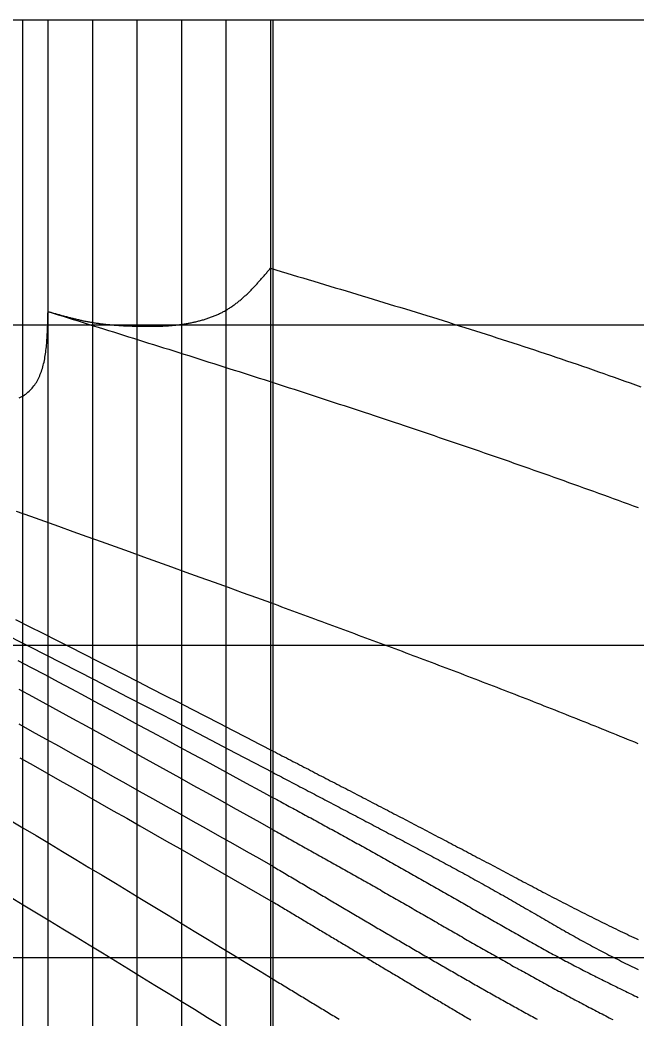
# Model space of a CAD drawing. Extents: x 3 to 181, y 2 to 128.
# Drawn here: x 151.75 to 157.41, y 59.26 to 68.43 of the extents above; entities that cross this region are included whole.
import ezdxf

# ---------------------------------------------------------------- set-up
doc = ezdxf.new("R2010")
doc.units = 0
doc.linetypes.add('ACAD_ISO02W100', pattern=[15, 12, -3])
doc.layers.get('0').update_dxf_attribs({"linetype": 'CONTINUOUS'})

msp = doc.modelspace()

# ---------------------------------------------------------------- linework, layer by layer
for p, q in [((16.439, 68.4266), (160.9547, 68.4266)), ((152.0085, 68.4266), (152.0085, 56.9571)), ((152.4165, 68.4266), (152.4165, 56.9571)), ((152.8245, 68.4266), (152.8245, 56.9571)), ((153.2324, 68.4266), (153.2324, 56.9571)), ((153.6404, 68.4266), (153.6404, 56.9571)), ((154.0483, 68.4266), (154.0483, 56.9571)), ((154.073, 56.9571), (154.073, 68.4266)), ((154.073, 56.9571), (154.073, 68.0986)), ((16.439, 65.6301), (160.9547, 65.6301)), ((16.439, 62.6918), (160.9547, 62.6918)), ((16.439, 59.8244), (160.9547, 59.8244))]:
    msp.add_line(p, q)
at = {"linetype": 'ACAD_ISO02W100'}
for p, q in [((151.7762, 68.4266), (151.7762, 56.9571)), ((152.0085, 68.4266), (152.0085, 56.9571)), ((152.4165, 68.4266), (152.4165, 56.9571)), ((152.8245, 68.4266), (152.8245, 56.9571)), ((153.2324, 68.4266), (153.2324, 56.9571)), ((153.6404, 68.4266), (153.6404, 56.9571)), ((154.0483, 68.4266), (154.0483, 56.9571))]:
    msp.add_line(p, q, dxfattribs=at)
for points in [[(152.009, 65.7515, 0), (152.017, 65.7491, 0), (152.025, 65.7467, 0), (152.034, 65.7443, 0), (152.042, 65.7419, 0), (152.051, 65.7395, 0), (152.059, 65.7371, 0), (152.067, 65.7347, 0), (152.076, 65.7324, 0), (152.084, 65.73, 0), (152.093, 65.7276, 0), (152.101, 65.7252, 0), (152.11, 65.7229, 0), (152.118, 65.7206, 0), (152.126, 65.7182, 0), (152.135, 65.7159, 0), (152.143, 65.7136, 0), (152.152, 65.7113, 0), (152.16, 65.709, 0), (152.169, 65.7068, 0), (152.177, 65.7045, 0), (152.186, 65.7023, 0), (152.194, 65.7001, 0), (152.203, 65.6979, 0), (152.211, 65.6957, 0), (152.219, 65.6935, 0), (152.228, 65.6914, 0), (152.236, 65.6893, 0), (152.245, 65.6872, 0), (152.253, 65.6851, 0), (152.262, 65.6831, 0), (152.27, 65.6811, 0), (152.279, 65.6791, 0), (152.287, 65.6771, 0), (152.296, 65.6752, 0), (152.304, 65.6732, 0), (152.313, 65.6714, 0), (152.321, 65.6695, 0), (152.33, 65.6677, 0), (152.338, 65.6659, 0), (152.347, 65.6641, 0), (152.356, 65.6624, 0), (152.364, 65.6607, 0), (152.373, 65.6591, 0), (152.381, 65.6575, 0), (152.39, 65.6559, 0), (152.398, 65.6543, 0), (152.407, 65.6528, 0), (152.416, 65.6514, 0), (152.424, 65.6499, 0), (152.433, 65.6485, 0), (152.441, 65.6472, 0), (152.45, 65.6459, 0), (152.459, 65.6446, 0), (152.467, 65.6434, 0), (152.476, 65.6422, 0), (152.485, 65.641, 0), (152.493, 65.6399, 0), (152.502, 65.6388, 0), (152.51, 65.6377, 0), (152.519, 65.6367, 0), (152.528, 65.6357, 0), (152.537, 65.6348, 0), (152.545, 65.6338, 0), (152.554, 65.6329, 0), (152.563, 65.6321, 0), (152.571, 65.6312, 0), (152.58, 65.6304, 0), (152.589, 65.6297, 0), (152.597, 65.6289, 0), (152.606, 65.6282, 0), (152.615, 65.6275, 0), (152.624, 65.6268, 0), (152.632, 65.6262, 0), (152.641, 65.6256, 0), (152.65, 65.625, 0), (152.658, 65.6244, 0), (152.667, 65.6239, 0), (152.676, 65.6234, 0), (152.685, 65.6229, 0), (152.693, 65.6224, 0), (152.702, 65.6219, 0), (152.711, 65.6215, 0), (152.72, 65.6211, 0), (152.728, 65.6207, 0), (152.737, 65.6203, 0), (152.746, 65.6199, 0), (152.755, 65.6196, 0), (152.763, 65.6193, 0), (152.772, 65.619, 0), (152.781, 65.6187, 0), (152.79, 65.6184, 0), (152.798, 65.6181, 0), (152.807, 65.6179, 0), (152.816, 65.6177, 0), (152.825, 65.6174, 0), (152.833, 65.6172, 0), (152.842, 65.617, 0), (152.851, 65.6168, 0), (152.859, 65.6167, 0), (152.868, 65.6165, 0), (152.877, 65.6164, 0), (152.886, 65.6163, 0), (152.894, 65.6162, 0), (152.903, 65.6161, 0), (152.912, 65.616, 0), (152.921, 65.616, 0), (152.929, 65.6159, 0), (152.938, 65.6159, 0), (152.947, 65.616, 0), (152.955, 65.616, 0), (152.964, 65.6161, 0), (152.973, 65.6162, 0), (152.982, 65.6163, 0), (152.99, 65.6164, 0), (152.999, 65.6166, 0), (153.008, 65.6168, 0), (153.017, 65.617, 0), (153.025, 65.6173, 0), (153.034, 65.6176, 0), (153.043, 65.6179, 0), (153.051, 65.6182, 0), (153.06, 65.6186, 0), (153.069, 65.619, 0), (153.078, 65.6195, 0), (153.086, 65.62, 0), (153.095, 65.6205, 0), (153.104, 65.6211, 0), (153.112, 65.6216, 0), (153.121, 65.6223, 0), (153.13, 65.6229, 0), (153.139, 65.6237, 0), (153.147, 65.6244, 0), (153.156, 65.6252, 0), (153.165, 65.626, 0), (153.173, 65.6269, 0), (153.182, 65.6278, 0), (153.191, 65.6288, 0), (153.2, 65.6298, 0), (153.208, 65.6309, 0), (153.217, 65.632, 0), (153.226, 65.6331, 0), (153.235, 65.6343, 0), (153.243, 65.6356, 0), (153.252, 65.6369, 0), (153.261, 65.6382, 0), (153.27, 65.6396, 0), (153.278, 65.641, 0), (153.287, 65.6425, 0), (153.296, 65.6441, 0), (153.304, 65.6457, 0), (153.313, 65.6474, 0), (153.322, 65.6491, 0), (153.33, 65.6508, 0), (153.339, 65.6527, 0), (153.348, 65.6545, 0), (153.356, 65.6565, 0), (153.365, 65.6585, 0), (153.374, 65.6605, 0), (153.382, 65.6626, 0), (153.391, 65.6648, 0), (153.399, 65.667, 0), (153.408, 65.6693, 0), (153.416, 65.6717, 0), (153.425, 65.6741, 0), (153.433, 65.6766, 0), (153.442, 65.6791, 0), (153.45, 65.6817, 0), (153.459, 65.6844, 0), (153.467, 65.6871, 0), (153.475, 65.6899, 0), (153.484, 65.6927, 0), (153.492, 65.6957, 0), (153.5, 65.6987, 0), (153.508, 65.7017, 0), (153.517, 65.7048, 0), (153.525, 65.708, 0), (153.533, 65.7113, 0), (153.541, 65.7146, 0), (153.549, 65.718, 0), (153.557, 65.7215, 0), (153.565, 65.7251, 0), (153.573, 65.7287, 0), (153.581, 65.7324, 0), (153.589, 65.7362, 0), (153.596, 65.74, 0), (153.604, 65.7439, 0), (153.612, 65.7479, 0), (153.619, 65.752, 0), (153.627, 65.7561, 0), (153.635, 65.7603, 0), (153.642, 65.7646, 0), (153.65, 65.769, 0), (153.657, 65.7735, 0), (153.664, 65.778, 0), (153.672, 65.7826, 0), (153.679, 65.7873, 0), (153.686, 65.792, 0), (153.693, 65.7968, 0), (153.7, 65.8017, 0), (153.707, 65.8067, 0), (153.714, 65.8117, 0), (153.721, 65.8168, 0), (153.728, 65.8219, 0), (153.735, 65.8271, 0), (153.742, 65.8324, 0), (153.749, 65.8378, 0), (153.755, 65.8432, 0), (153.762, 65.8486, 0), (153.769, 65.8541, 0), (153.775, 65.8597, 0), (153.782, 65.8653, 0), (153.789, 65.871, 0), (153.795, 65.8767, 0), (153.802, 65.8825, 0), (153.808, 65.8883, 0), (153.814, 65.8942, 0), (153.821, 65.9001, 0), (153.827, 65.9061, 0), (153.834, 65.9121, 0), (153.84, 65.9182, 0), (153.846, 65.9243, 0), (153.852, 65.9304, 0), (153.859, 65.9366, 0), (153.865, 65.9428, 0), (153.871, 65.9491, 0), (153.877, 65.9554, 0), (153.883, 65.9617, 0), (153.889, 65.9681, 0), (153.895, 65.9745, 0), (153.901, 65.9809, 0), (153.907, 65.9874, 0), (153.914, 65.9939, 0), (153.92, 66.0004, 0), (153.925, 66.007, 0), (153.931, 66.0135, 0), (153.937, 66.0201, 0), (153.943, 66.0267, 0), (153.949, 66.0334, 0), (153.955, 66.04, 0), (153.961, 66.0467, 0), (153.967, 66.0534, 0), (153.973, 66.0601, 0), (153.979, 66.0669, 0), (153.984, 66.0736, 0), (153.99, 66.0804, 0), (153.996, 66.0872, 0), (154.002, 66.0939, 0), (154.008, 66.1007, 0), (154.014, 66.1075, 0), (154.019, 66.1143, 0), (154.025, 66.1212, 0), (154.031, 66.128, 0), (154.037, 66.1348, 0), (154.043, 66.1416, 0), (154.048, 66.1485, 0)], [(154.048, 66.1485, 0), (154.098, 66.1336, 0), (154.147, 66.1188, 0), (154.197, 66.104, 0), (154.247, 66.0892, 0), (154.296, 66.0744, 0), (154.346, 66.0595, 0), (154.395, 66.0447, 0), (154.445, 66.0299, 0), (154.494, 66.015, 0), (154.544, 66.0001, 0), (154.593, 65.9853, 0), (154.643, 65.9704, 0), (154.692, 65.9555, 0), (154.742, 65.9405, 0), (154.791, 65.9256, 0), (154.841, 65.9106, 0), (154.89, 65.8957, 0), (154.94, 65.8807, 0), (154.989, 65.8657, 0), (155.039, 65.8506, 0), (155.088, 65.8356, 0), (155.138, 65.8205, 0), (155.187, 65.8054, 0), (155.236, 65.7902, 0), (155.286, 65.775, 0), (155.335, 65.7598, 0), (155.385, 65.7446, 0), (155.434, 65.7293, 0), (155.483, 65.7141, 0), (155.533, 65.6987, 0), (155.582, 65.6834, 0), (155.632, 65.6679, 0), (155.681, 65.6525, 0), (155.73, 65.637, 0), (155.779, 65.6215, 0), (155.829, 65.6059, 0), (155.878, 65.5903, 0), (155.927, 65.5747, 0), (155.976, 65.559, 0), (156.026, 65.5432, 0), (156.075, 65.5274, 0), (156.124, 65.5116, 0), (156.173, 65.4957, 0), (156.222, 65.4798, 0), (156.272, 65.4638, 0), (156.321, 65.4477, 0), (156.37, 65.4316, 0), (156.419, 65.4155, 0), (156.468, 65.3993, 0), (156.517, 65.383, 0), (156.566, 65.3666, 0), (156.615, 65.3503, 0), (156.664, 65.3338, 0), (156.713, 65.3173, 0), (156.762, 65.3007, 0), (156.811, 65.284, 0), (156.86, 65.2673, 0), (156.908, 65.2505, 0), (156.957, 65.2337, 0), (157.006, 65.2168, 0), (157.055, 65.1998, 0), (157.104, 65.1827, 0), (157.152, 65.1656, 0), (157.201, 65.1483, 0), (157.25, 65.1311, 0), (157.298, 65.1137, 0), (157.347, 65.0963, 0), (157.396, 65.0788, 0), (157.444, 65.0613, 0)], [(151.744, 64.9592, 0), (151.757, 64.9655, 0), (151.769, 64.9721, 0), (151.781, 64.9791, 0), (151.793, 64.9865, 0), (151.804, 64.9942, 0), (151.814, 65.0023, 0), (151.825, 65.0108, 0), (151.835, 65.0196, 0), (151.844, 65.0287, 0), (151.854, 65.0382, 0), (151.862, 65.048, 0), (151.871, 65.0581, 0), (151.879, 65.0685, 0), (151.887, 65.0793, 0), (151.894, 65.0903, 0), (151.902, 65.1016, 0), (151.908, 65.1133, 0), (151.915, 65.1252, 0), (151.921, 65.1373, 0), (151.927, 65.1498, 0), (151.933, 65.1625, 0), (151.938, 65.1754, 0), (151.943, 65.1886, 0), (151.948, 65.202, 0), (151.953, 65.2157, 0), (151.957, 65.2295, 0), (151.961, 65.2436, 0), (151.965, 65.258, 0), (151.968, 65.2725, 0), (151.972, 65.2872, 0), (151.975, 65.3021, 0), (151.978, 65.3172, 0), (151.981, 65.3324, 0), (151.983, 65.3479, 0), (151.986, 65.3635, 0), (151.988, 65.3792, 0), (151.99, 65.3951, 0), (151.992, 65.4112, 0), (151.994, 65.4273, 0), (151.995, 65.4436, 0), (151.997, 65.4601, 0), (151.998, 65.4766, 0), (151.999, 65.4933, 0), (152.001, 65.51, 0), (152.002, 65.5269, 0), (152.002, 65.5438, 0), (152.003, 65.5609, 0), (152.004, 65.578, 0), (152.005, 65.5951, 0), (152.005, 65.6123, 0), (152.006, 65.6296, 0), (152.006, 65.647, 0), (152.007, 65.6643, 0), (152.007, 65.6817, 0), (152.008, 65.6992, 0), (152.008, 65.7166, 0), (152.008, 65.7341, 0), (152.009, 65.7515, 0)], [(152.009, 65.7515, 0), (152.055, 65.7371, 0), (152.101, 65.7227, 0), (152.147, 65.7083, 0), (152.193, 65.6939, 0), (152.239, 65.6795, 0), (152.285, 65.6651, 0), (152.331, 65.6507, 0), (152.377, 65.6362, 0), (152.424, 65.6218, 0), (152.47, 65.6074, 0), (152.516, 65.593, 0), (152.562, 65.5785, 0), (152.608, 65.5641, 0), (152.654, 65.5496, 0), (152.7, 65.5352, 0), (152.746, 65.5207, 0), (152.792, 65.5063, 0), (152.839, 65.4918, 0), (152.885, 65.4773, 0), (152.931, 65.4628, 0), (152.977, 65.4484, 0), (153.023, 65.4339, 0), (153.069, 65.4193, 0), (153.115, 65.4048, 0), (153.161, 65.3903, 0), (153.207, 65.3758, 0), (153.253, 65.3612, 0), (153.299, 65.3467, 0), (153.345, 65.3321, 0), (153.392, 65.3175, 0), (153.438, 65.3029, 0), (153.484, 65.2883, 0), (153.53, 65.2737, 0), (153.576, 65.2591, 0), (153.622, 65.2444, 0), (153.668, 65.2298, 0), (153.714, 65.2151, 0), (153.76, 65.2004, 0), (153.806, 65.1857, 0), (153.852, 65.171, 0), (153.898, 65.1562, 0), (153.944, 65.1415, 0), (153.99, 65.1267, 0), (154.036, 65.1119, 0), (154.082, 65.0971, 0), (154.128, 65.0823, 0), (154.174, 65.0675, 0), (154.22, 65.0526, 0), (154.266, 65.0378, 0), (154.312, 65.0229, 0), (154.358, 65.008, 0), (154.404, 64.993, 0), (154.45, 64.9781, 0), (154.496, 64.9631, 0), (154.542, 64.9481, 0), (154.587, 64.9331, 0), (154.633, 64.9181, 0), (154.679, 64.903, 0), (154.725, 64.888, 0), (154.771, 64.8729, 0), (154.817, 64.8577, 0), (154.863, 64.8426, 0), (154.909, 64.8275, 0), (154.955, 64.8123, 0), (155, 64.7971, 0), (155.046, 64.7819, 0), (155.092, 64.7666, 0), (155.138, 64.7513, 0), (155.184, 64.736, 0), (155.23, 64.7207, 0), (155.275, 64.7054, 0), (155.321, 64.69, 0), (155.367, 64.6746, 0), (155.413, 64.6592, 0), (155.459, 64.6438, 0), (155.504, 64.6283, 0), (155.55, 64.6128, 0), (155.596, 64.5973, 0), (155.642, 64.5818, 0), (155.687, 64.5662, 0), (155.733, 64.5506, 0), (155.779, 64.535, 0), (155.825, 64.5194, 0), (155.87, 64.5037, 0), (155.916, 64.488, 0), (155.962, 64.4723, 0), (156.007, 64.4565, 0), (156.053, 64.4407, 0), (156.099, 64.4249, 0), (156.144, 64.4091, 0), (156.19, 64.3932, 0), (156.236, 64.3773, 0), (156.281, 64.3614, 0), (156.327, 64.3455, 0), (156.372, 64.3295, 0), (156.418, 64.3135, 0), (156.464, 64.2974, 0), (156.509, 64.2814, 0), (156.555, 64.2652, 0), (156.6, 64.2491, 0), (156.646, 64.233, 0), (156.691, 64.2168, 0), (156.737, 64.2005, 0), (156.782, 64.1843, 0), (156.828, 64.168, 0), (156.873, 64.1517, 0), (156.919, 64.1353, 0), (156.964, 64.1189, 0), (157.01, 64.1025, 0), (157.055, 64.0861, 0), (157.101, 64.0696, 0), (157.146, 64.0532, 0), (157.192, 64.0367, 0), (157.237, 64.0201, 0), (157.282, 64.0036, 0), (157.328, 63.987, 0), (157.373, 63.9704, 0), (157.419, 63.9538, 0)], [(151.717, 63.9205, 0), (151.847, 63.8742, 0), (151.976, 63.8277, 0), (152.106, 63.7813, 0), (152.236, 63.7348, 0), (152.365, 63.6882, 0), (152.495, 63.6417, 0), (152.624, 63.595, 0), (152.754, 63.5484, 0), (152.883, 63.5017, 0), (153.013, 63.455, 0), (153.142, 63.4083, 0), (153.272, 63.3615, 0), (153.401, 63.3148, 0), (153.531, 63.268, 0), (153.66, 63.2212, 0), (153.789, 63.1744, 0), (153.919, 63.1276, 0), (154.048, 63.0808, 0)], [(154.048, 63.0808, 0), (154.082, 63.0685, 0), (154.115, 63.0561, 0), (154.149, 63.0437, 0), (154.182, 63.0314, 0), (154.216, 63.019, 0), (154.25, 63.0067, 0), (154.283, 62.9943, 0), (154.317, 62.9819, 0), (154.35, 62.9696, 0), (154.384, 62.9572, 0), (154.417, 62.9449, 0), (154.451, 62.9325, 0), (154.484, 62.9201, 0), (154.518, 62.9077, 0), (154.551, 62.8953, 0), (154.585, 62.883, 0), (154.618, 62.8706, 0), (154.652, 62.8582, 0), (154.685, 62.8458, 0), (154.719, 62.8334, 0), (154.752, 62.821, 0), (154.786, 62.8085, 0), (154.819, 62.7961, 0), (154.853, 62.7837, 0), (154.886, 62.7713, 0), (154.92, 62.7588, 0), (154.953, 62.7464, 0), (154.987, 62.7339, 0), (155.02, 62.7214, 0), (155.054, 62.709, 0), (155.087, 62.6965, 0), (155.121, 62.684, 0), (155.154, 62.6715, 0), (155.188, 62.659, 0), (155.221, 62.6465, 0), (155.255, 62.634, 0), (155.288, 62.6214, 0), (155.322, 62.6089, 0), (155.355, 62.5963, 0), (155.389, 62.5838, 0), (155.422, 62.5712, 0), (155.455, 62.5586, 0), (155.489, 62.546, 0), (155.522, 62.5334, 0), (155.556, 62.5208, 0), (155.589, 62.5081, 0), (155.623, 62.4955, 0), (155.656, 62.4828, 0), (155.689, 62.4702, 0), (155.723, 62.4575, 0), (155.756, 62.4448, 0), (155.79, 62.4321, 0), (155.823, 62.4194, 0), (155.856, 62.4066, 0), (155.89, 62.3939, 0), (155.923, 62.3811, 0), (155.957, 62.3683, 0), (155.99, 62.3555, 0), (156.023, 62.3427, 0), (156.057, 62.3299, 0), (156.09, 62.317, 0), (156.123, 62.3042, 0), (156.157, 62.2913, 0), (156.19, 62.2784, 0), (156.223, 62.2655, 0), (156.256, 62.2525, 0), (156.29, 62.2396, 0), (156.323, 62.2266, 0), (156.356, 62.2136, 0), (156.39, 62.2006, 0), (156.423, 62.1876, 0), (156.456, 62.1746, 0), (156.489, 62.1615, 0), (156.523, 62.1484, 0), (156.556, 62.1353, 0), (156.589, 62.1222, 0), (156.622, 62.1091, 0), (156.656, 62.0959, 0), (156.689, 62.0827, 0), (156.722, 62.0695, 0), (156.755, 62.0563, 0), (156.788, 62.0431, 0), (156.822, 62.0298, 0), (156.855, 62.0166, 0), (156.888, 62.0033, 0), (156.921, 61.99, 0), (156.954, 61.9767, 0), (156.987, 61.9634, 0), (157.021, 61.95, 0), (157.054, 61.9367, 0), (157.087, 61.9233, 0), (157.12, 61.9099, 0), (157.153, 61.8965, 0), (157.186, 61.8831, 0), (157.219, 61.8697, 0), (157.252, 61.8563, 0), (157.285, 61.8428, 0), (157.319, 61.8294, 0), (157.352, 61.8159, 0), (157.385, 61.8025, 0), (157.418, 61.789, 0)], [(151.711, 62.9257, 0), (151.836, 62.8631, 0), (151.96, 62.8003, 0), (152.085, 62.7374, 0), (152.209, 62.6743, 0), (152.334, 62.6111, 0), (152.458, 62.5478, 0), (152.583, 62.4844, 0), (152.707, 62.4209, 0), (152.831, 62.3573, 0), (152.956, 62.2937, 0), (153.08, 62.2299, 0), (153.204, 62.1661, 0), (153.328, 62.1022, 0), (153.452, 62.0383, 0), (153.577, 61.9744, 0), (153.701, 61.9104, 0), (153.825, 61.8464, 0), (153.949, 61.7824, 0), (154.073, 61.7184, 0)], [(151.557, 62.8203, 0), (151.84, 62.6768, 0), (152.131, 62.5281, 0), (152.431, 62.3741, 0), (152.74, 62.2147, 0), (153.059, 62.0499, 0), (153.387, 61.8794, 0), (153.725, 61.7033, 0), (154.073, 61.5213, 0)], [(151.731, 62.5513, 0), (151.855, 62.4858, 0), (151.978, 62.4202, 0), (152.102, 62.3544, 0), (152.225, 62.2885, 0), (152.349, 62.2225, 0), (152.472, 62.1564, 0), (152.595, 62.0902, 0), (152.719, 62.0239, 0), (152.842, 61.9576, 0), (152.965, 61.8912, 0), (153.088, 61.8247, 0), (153.211, 61.7581, 0), (153.335, 61.6915, 0), (153.458, 61.6249, 0), (153.581, 61.5582, 0), (153.704, 61.4915, 0), (153.827, 61.4247, 0), (153.95, 61.358, 0), (154.073, 61.2912, 0)], [(151.742, 62.2874, 0), (151.865, 62.2202, 0), (151.988, 62.153, 0), (152.111, 62.0856, 0), (152.234, 62.0181, 0), (152.357, 61.9505, 0), (152.48, 61.8828, 0), (152.602, 61.815, 0), (152.725, 61.7471, 0), (152.848, 61.6792, 0), (152.97, 61.6112, 0), (153.093, 61.5432, 0), (153.215, 61.4751, 0), (153.338, 61.4069, 0), (153.461, 61.3387, 0), (153.583, 61.2705, 0), (153.706, 61.2022, 0), (153.828, 61.134, 0), (153.951, 61.0657, 0), (154.073, 60.9974, 0)], [(154.073, 60.6599, 0), (153.951, 60.7289, 0), (153.828, 60.7978, 0), (153.706, 60.8668, 0), (153.583, 60.9358, 0), (153.461, 61.0047, 0), (153.339, 61.0736, 0), (153.216, 61.1425, 0), (153.094, 61.2113, 0), (152.971, 61.2801, 0), (152.849, 61.3489, 0), (152.726, 61.4176, 0), (152.604, 61.4862, 0), (152.481, 61.5547, 0), (152.358, 61.6232, 0), (152.236, 61.6916, 0), (152.113, 61.76, 0), (151.99, 61.8282, 0), (151.867, 61.8964, 0), (151.744, 61.9644, 0)], [(154.073, 61.7184, 0), (154.093, 61.7079, 0), (154.113, 61.6975, 0), (154.134, 61.6871, 0), (154.154, 61.6766, 0), (154.174, 61.6662, 0), (154.194, 61.6558, 0), (154.214, 61.6454, 0), (154.234, 61.6349, 0), (154.254, 61.6245, 0), (154.275, 61.6141, 0), (154.295, 61.6036, 0), (154.315, 61.5932, 0), (154.335, 61.5828, 0), (154.355, 61.5723, 0), (154.375, 61.5619, 0), (154.396, 61.5515, 0), (154.416, 61.541, 0), (154.436, 61.5306, 0), (154.456, 61.5202, 0), (154.476, 61.5097, 0), (154.496, 61.4993, 0), (154.516, 61.4889, 0), (154.537, 61.4784, 0), (154.557, 61.468, 0), (154.577, 61.4576, 0), (154.597, 61.4471, 0), (154.617, 61.4367, 0), (154.637, 61.4262, 0), (154.658, 61.4158, 0), (154.678, 61.4053, 0), (154.698, 61.3949, 0), (154.718, 61.3844, 0), (154.738, 61.374, 0), (154.758, 61.3635, 0), (154.778, 61.3531, 0), (154.799, 61.3426, 0), (154.819, 61.3322, 0), (154.839, 61.3217, 0), (154.859, 61.3113, 0), (154.879, 61.3008, 0), (154.899, 61.2904, 0), (154.919, 61.2799, 0), (154.94, 61.2694, 0), (154.96, 61.259, 0), (154.98, 61.2485, 0), (155, 61.238, 0), (155.02, 61.2276, 0), (155.04, 61.2171, 0), (155.06, 61.2066, 0), (155.081, 61.1961, 0), (155.101, 61.1857, 0), (155.121, 61.1752, 0), (155.141, 61.1647, 0), (155.161, 61.1542, 0), (155.181, 61.1437, 0), (155.201, 61.1332, 0), (155.221, 61.1228, 0), (155.242, 61.1123, 0), (155.262, 61.1018, 0), (155.282, 61.0913, 0), (155.302, 61.0808, 0), (155.322, 61.0703, 0), (155.342, 61.0598, 0), (155.362, 61.0493, 0), (155.382, 61.0387, 0), (155.403, 61.0282, 0), (155.423, 61.0177, 0), (155.443, 61.0072, 0), (155.463, 60.9967, 0), (155.483, 60.9862, 0), (155.503, 60.9756, 0), (155.523, 60.9651, 0), (155.543, 60.9546, 0), (155.563, 60.944, 0), (155.584, 60.9335, 0), (155.604, 60.923, 0), (155.624, 60.9124, 0), (155.644, 60.9019, 0), (155.664, 60.8913, 0), (155.684, 60.8808, 0), (155.704, 60.8702, 0), (155.724, 60.8597, 0), (155.744, 60.8491, 0), (155.764, 60.8385, 0), (155.785, 60.828, 0), (155.805, 60.8174, 0), (155.825, 60.8068, 0), (155.845, 60.7963, 0), (155.865, 60.7857, 0), (155.885, 60.7751, 0), (155.905, 60.7645, 0), (155.925, 60.7539, 0), (155.945, 60.7433, 0), (155.965, 60.7327, 0), (155.985, 60.7221, 0), (156.005, 60.7115, 0), (156.025, 60.7009, 0), (156.046, 60.6903, 0), (156.066, 60.6797, 0), (156.086, 60.6691, 0), (156.106, 60.6584, 0), (156.126, 60.6478, 0), (156.146, 60.6372, 0), (156.166, 60.6265, 0), (156.186, 60.6159, 0), (156.206, 60.6053, 0), (156.226, 60.5946, 0), (156.246, 60.584, 0), (156.266, 60.5734, 0), (156.286, 60.5627, 0), (156.306, 60.5521, 0), (156.326, 60.5415, 0), (156.346, 60.5309, 0), (156.366, 60.5203, 0), (156.387, 60.5097, 0), (156.407, 60.4991, 0), (156.427, 60.4885, 0), (156.447, 60.4779, 0), (156.467, 60.4673, 0), (156.487, 60.4567, 0), (156.507, 60.4461, 0), (156.527, 60.4356, 0), (156.547, 60.4251, 0), (156.567, 60.4145, 0), (156.587, 60.404, 0), (156.608, 60.3935, 0), (156.628, 60.383, 0), (156.648, 60.3725, 0), (156.668, 60.362, 0), (156.688, 60.3516, 0), (156.708, 60.3412, 0), (156.728, 60.3307, 0), (156.749, 60.3203, 0), (156.769, 60.31, 0), (156.789, 60.2996, 0), (156.809, 60.2892, 0), (156.829, 60.2789, 0), (156.85, 60.2686, 0), (156.87, 60.2583, 0), (156.89, 60.2481, 0), (156.91, 60.2378, 0), (156.931, 60.2276, 0), (156.951, 60.2174, 0), (156.971, 60.2072, 0), (156.991, 60.1971, 0), (157.012, 60.1869, 0), (157.032, 60.1768, 0), (157.052, 60.1667, 0), (157.073, 60.1567, 0), (157.093, 60.1466, 0), (157.113, 60.1366, 0), (157.134, 60.1266, 0), (157.154, 60.1166, 0), (157.175, 60.1067, 0), (157.195, 60.0967, 0), (157.215, 60.0868, 0), (157.236, 60.0769, 0), (157.256, 60.067, 0), (157.277, 60.0572, 0), (157.297, 60.0473, 0), (157.318, 60.0375, 0), (157.338, 60.0277, 0), (157.359, 60.0179, 0), (157.379, 60.0081, 0), (157.4, 59.9984, 0), (157.42, 59.9887, 0)], [(151.75, 61.6571, 0), (151.873, 61.5881, 0), (151.995, 61.5189, 0), (152.118, 61.4497, 0), (152.24, 61.3804, 0), (152.363, 61.311, 0), (152.485, 61.2415, 0), (152.607, 61.172, 0), (152.73, 61.1024, 0), (152.852, 61.0328, 0), (152.974, 60.963, 0), (153.096, 60.8933, 0), (153.218, 60.8235, 0), (153.34, 60.7536, 0), (153.463, 60.6837, 0), (153.585, 60.6138, 0), (153.707, 60.5439, 0), (153.829, 60.474, 0), (153.951, 60.404, 0), (154.073, 60.334, 0)], [(154.073, 61.5213, 0), (154.092, 61.5114, 0), (154.111, 61.5015, 0), (154.13, 61.4915, 0), (154.149, 61.4816, 0), (154.168, 61.4716, 0), (154.187, 61.4617, 0), (154.206, 61.4518, 0), (154.224, 61.4418, 0), (154.243, 61.4319, 0), (154.262, 61.422, 0), (154.281, 61.412, 0), (154.3, 61.4021, 0), (154.319, 61.3921, 0), (154.338, 61.3822, 0), (154.357, 61.3723, 0), (154.376, 61.3623, 0), (154.395, 61.3524, 0), (154.414, 61.3424, 0), (154.433, 61.3325, 0), (154.451, 61.3225, 0), (154.47, 61.3126, 0), (154.489, 61.3027, 0), (154.508, 61.2927, 0), (154.527, 61.2828, 0), (154.546, 61.2728, 0), (154.565, 61.2629, 0), (154.584, 61.2529, 0), (154.603, 61.243, 0), (154.622, 61.233, 0), (154.641, 61.2231, 0), (154.66, 61.2131, 0), (154.679, 61.2032, 0), (154.697, 61.1932, 0), (154.716, 61.1833, 0), (154.735, 61.1733, 0), (154.754, 61.1633, 0), (154.773, 61.1534, 0), (154.792, 61.1434, 0), (154.811, 61.1335, 0), (154.83, 61.1235, 0), (154.849, 61.1135, 0), (154.868, 61.1036, 0), (154.887, 61.0936, 0), (154.905, 61.0836, 0), (154.924, 61.0736, 0), (154.943, 61.0637, 0), (154.962, 61.0537, 0), (154.981, 61.0437, 0), (155, 61.0337, 0), (155.019, 61.0238, 0), (155.038, 61.0138, 0), (155.057, 61.0038, 0), (155.076, 60.9938, 0), (155.094, 60.9838, 0), (155.113, 60.9738, 0), (155.132, 60.9638, 0), (155.151, 60.9539, 0), (155.17, 60.9439, 0), (155.189, 60.9339, 0), (155.208, 60.9239, 0), (155.227, 60.9139, 0), (155.246, 60.9039, 0), (155.264, 60.8939, 0), (155.283, 60.8838, 0), (155.302, 60.8738, 0), (155.321, 60.8638, 0), (155.34, 60.8538, 0), (155.359, 60.8438, 0), (155.378, 60.8337, 0), (155.397, 60.8237, 0), (155.415, 60.8136, 0), (155.434, 60.8036, 0), (155.453, 60.7935, 0), (155.472, 60.7835, 0), (155.491, 60.7734, 0), (155.51, 60.7633, 0), (155.529, 60.7532, 0), (155.547, 60.7431, 0), (155.566, 60.733, 0), (155.585, 60.7229, 0), (155.604, 60.7128, 0), (155.623, 60.7026, 0), (155.642, 60.6925, 0), (155.66, 60.6824, 0), (155.679, 60.6722, 0), (155.698, 60.662, 0), (155.717, 60.6518, 0), (155.736, 60.6416, 0), (155.754, 60.6314, 0), (155.773, 60.6212, 0), (155.792, 60.611, 0), (155.811, 60.6007, 0), (155.829, 60.5905, 0), (155.848, 60.5802, 0), (155.867, 60.5699, 0), (155.886, 60.5596, 0), (155.904, 60.5493, 0), (155.923, 60.5389, 0), (155.942, 60.5286, 0), (155.96, 60.5182, 0), (155.979, 60.5078, 0), (155.998, 60.4974, 0), (156.016, 60.487, 0), (156.035, 60.4766, 0), (156.054, 60.4661, 0), (156.072, 60.4557, 0), (156.091, 60.4452, 0), (156.11, 60.4347, 0), (156.128, 60.4242, 0), (156.147, 60.4136, 0), (156.165, 60.403, 0), (156.184, 60.3925, 0), (156.203, 60.3819, 0), (156.221, 60.3712, 0), (156.24, 60.3606, 0), (156.258, 60.3499, 0), (156.277, 60.3393, 0), (156.295, 60.3286, 0), (156.314, 60.3179, 0), (156.332, 60.3072, 0), (156.351, 60.2965, 0), (156.369, 60.2858, 0), (156.388, 60.275, 0), (156.406, 60.2643, 0), (156.425, 60.2536, 0), (156.443, 60.2428, 0), (156.462, 60.2321, 0), (156.48, 60.2214, 0), (156.499, 60.2106, 0), (156.517, 60.1999, 0), (156.536, 60.1892, 0), (156.554, 60.1785, 0), (156.573, 60.1678, 0), (156.591, 60.157, 0), (156.61, 60.1464, 0), (156.628, 60.1357, 0), (156.647, 60.125, 0), (156.665, 60.1144, 0), (156.684, 60.1037, 0), (156.702, 60.0931, 0), (156.721, 60.0825, 0), (156.74, 60.0719, 0), (156.758, 60.0614, 0), (156.777, 60.0509, 0), (156.795, 60.0403, 0), (156.814, 60.0299, 0), (156.833, 60.0194, 0), (156.851, 60.009, 0), (156.87, 59.9986, 0), (156.889, 59.9882, 0), (156.907, 59.9779, 0), (156.926, 59.9676, 0), (156.945, 59.9573, 0), (156.964, 59.9471, 0), (156.982, 59.9369, 0), (157.001, 59.9268, 0), (157.02, 59.9167, 0), (157.039, 59.9066, 0), (157.058, 59.8966, 0), (157.077, 59.8866, 0), (157.096, 59.8767, 0), (157.114, 59.8668, 0), (157.133, 59.857, 0), (157.152, 59.8472, 0), (157.171, 59.8375, 0), (157.19, 59.8278, 0), (157.21, 59.8182, 0), (157.229, 59.8085, 0), (157.248, 59.799, 0), (157.267, 59.7894, 0), (157.286, 59.78, 0), (157.305, 59.7705, 0), (157.324, 59.7611, 0), (157.344, 59.7517, 0), (157.363, 59.7424, 0), (157.382, 59.733, 0), (157.401, 59.7238, 0), (157.42, 59.7145, 0)], [(154.073, 61.2912, 0), (154.089, 61.2823, 0), (154.106, 61.2735, 0), (154.122, 61.2646, 0), (154.139, 61.2558, 0), (154.155, 61.2469, 0), (154.171, 61.238, 0), (154.188, 61.2292, 0), (154.204, 61.2203, 0), (154.22, 61.2114, 0), (154.237, 61.2026, 0), (154.253, 61.1937, 0), (154.27, 61.1848, 0), (154.286, 61.176, 0), (154.302, 61.1671, 0), (154.319, 61.1582, 0), (154.335, 61.1493, 0), (154.351, 61.1405, 0), (154.368, 61.1316, 0), (154.384, 61.1227, 0), (154.4, 61.1138, 0), (154.417, 61.1049, 0), (154.433, 61.096, 0), (154.45, 61.0871, 0), (154.466, 61.0782, 0), (154.482, 61.0693, 0), (154.499, 61.0604, 0), (154.515, 61.0515, 0), (154.531, 61.0426, 0), (154.548, 61.0337, 0), (154.564, 61.0247, 0), (154.58, 61.0158, 0), (154.597, 61.0069, 0), (154.613, 60.9979, 0), (154.629, 60.989, 0), (154.646, 60.98, 0), (154.662, 60.9711, 0), (154.678, 60.9621, 0), (154.695, 60.9532, 0), (154.711, 60.9442, 0), (154.727, 60.9352, 0), (154.744, 60.9262, 0), (154.76, 60.9173, 0), (154.776, 60.9083, 0), (154.793, 60.8993, 0), (154.809, 60.8903, 0), (154.825, 60.8813, 0), (154.841, 60.8722, 0), (154.858, 60.8632, 0), (154.874, 60.8542, 0), (154.89, 60.8452, 0), (154.907, 60.8361, 0), (154.923, 60.8271, 0), (154.939, 60.8181, 0), (154.955, 60.809, 0), (154.972, 60.8, 0), (154.988, 60.7909, 0), (155.004, 60.7818, 0), (155.02, 60.7728, 0), (155.037, 60.7637, 0), (155.053, 60.7546, 0), (155.069, 60.7455, 0), (155.085, 60.7364, 0), (155.102, 60.7273, 0), (155.118, 60.7182, 0), (155.134, 60.7091, 0), (155.15, 60.7, 0), (155.167, 60.6909, 0), (155.183, 60.6818, 0), (155.199, 60.6727, 0), (155.215, 60.6635, 0), (155.232, 60.6544, 0), (155.248, 60.6453, 0), (155.264, 60.6361, 0), (155.28, 60.627, 0), (155.297, 60.6178, 0), (155.313, 60.6087, 0), (155.329, 60.5995, 0), (155.345, 60.5903, 0), (155.361, 60.5812, 0), (155.378, 60.572, 0), (155.394, 60.5628, 0), (155.41, 60.5536, 0), (155.426, 60.5444, 0), (155.442, 60.5352, 0), (155.459, 60.526, 0), (155.475, 60.5168, 0), (155.491, 60.5076, 0), (155.507, 60.4984, 0), (155.523, 60.4892, 0), (155.539, 60.48, 0), (155.556, 60.4707, 0), (155.572, 60.4615, 0), (155.588, 60.4523, 0), (155.604, 60.443, 0), (155.62, 60.4338, 0), (155.636, 60.4245, 0), (155.653, 60.4153, 0), (155.669, 60.406, 0), (155.685, 60.3967, 0), (155.701, 60.3875, 0), (155.717, 60.3782, 0), (155.733, 60.3689, 0), (155.75, 60.3596, 0), (155.766, 60.3504, 0), (155.782, 60.3411, 0), (155.798, 60.3318, 0), (155.814, 60.3225, 0), (155.83, 60.3132, 0), (155.846, 60.3039, 0), (155.862, 60.2946, 0), (155.879, 60.2852, 0), (155.895, 60.2759, 0), (155.911, 60.2666, 0), (155.927, 60.2573, 0), (155.943, 60.248, 0), (155.959, 60.2387, 0), (155.975, 60.2293, 0), (155.991, 60.22, 0), (156.008, 60.2107, 0), (156.024, 60.2014, 0), (156.04, 60.1921, 0), (156.056, 60.1828, 0), (156.072, 60.1735, 0), (156.088, 60.1642, 0), (156.104, 60.1549, 0), (156.121, 60.1456, 0), (156.137, 60.1363, 0), (156.153, 60.127, 0), (156.169, 60.1178, 0), (156.185, 60.1085, 0), (156.201, 60.0992, 0), (156.217, 60.09, 0), (156.234, 60.0808, 0), (156.25, 60.0715, 0), (156.266, 60.0623, 0), (156.282, 60.0531, 0), (156.298, 60.0439, 0), (156.315, 60.0347, 0), (156.331, 60.0255, 0), (156.347, 60.0163, 0), (156.363, 60.0072, 0), (156.379, 59.998, 0), (156.396, 59.9889, 0), (156.412, 59.9798, 0), (156.428, 59.9707, 0), (156.444, 59.9616, 0), (156.461, 59.9525, 0), (156.477, 59.9435, 0), (156.493, 59.9344, 0), (156.509, 59.9254, 0), (156.526, 59.9164, 0), (156.542, 59.9074, 0), (156.558, 59.8984, 0), (156.575, 59.8895, 0), (156.591, 59.8806, 0), (156.607, 59.8716, 0), (156.624, 59.8628, 0), (156.64, 59.8539, 0), (156.656, 59.845, 0), (156.673, 59.8362, 0), (156.689, 59.8274, 0), (156.706, 59.8186, 0), (156.722, 59.8098, 0), (156.739, 59.8011, 0), (156.755, 59.7924, 0), (156.772, 59.7837, 0), (156.788, 59.775, 0), (156.804, 59.7664, 0), (156.821, 59.7577, 0), (156.837, 59.7491, 0), (156.854, 59.7405, 0), (156.871, 59.7319, 0), (156.887, 59.7234, 0), (156.904, 59.7148, 0), (156.92, 59.7063, 0), (156.937, 59.6978, 0), (156.953, 59.6893, 0), (156.97, 59.6809, 0), (156.987, 59.6724, 0), (157.003, 59.664, 0), (157.02, 59.6556, 0), (157.036, 59.6472, 0), (157.053, 59.6388, 0), (157.07, 59.6304, 0), (157.086, 59.6221, 0), (157.103, 59.6137, 0), (157.12, 59.6054, 0), (157.136, 59.5971, 0), (157.153, 59.5888, 0), (157.17, 59.5805, 0), (157.186, 59.5722, 0), (157.203, 59.564, 0), (157.22, 59.5557, 0), (157.236, 59.5475, 0), (157.253, 59.5393, 0), (157.27, 59.5311, 0), (157.287, 59.5229, 0), (157.303, 59.5147, 0), (157.32, 59.5065, 0), (157.337, 59.4983, 0), (157.354, 59.4902, 0), (157.37, 59.482, 0), (157.387, 59.4739, 0), (157.404, 59.4657, 0), (157.421, 59.4576, 0)], [(151.657, 61.0872, 0), (151.779, 61.015, 0), (151.9, 60.9427, 0), (152.021, 60.8702, 0), (152.142, 60.7976, 0), (152.263, 60.7249, 0), (152.384, 60.6521, 0), (152.505, 60.5792, 0), (152.626, 60.5062, 0), (152.747, 60.4331, 0), (152.867, 60.36, 0), (152.988, 60.2868, 0), (153.109, 60.2135, 0), (153.229, 60.1401, 0), (153.35, 60.0667, 0), (153.47, 59.9933, 0), (153.591, 59.9198, 0), (153.712, 59.8463, 0), (153.832, 59.7728, 0), (153.953, 59.6993, 0), (154.073, 59.6257, 0)], [(154.073, 60.9974, 0), (154.089, 60.9882, 0), (154.106, 60.979, 0), (154.122, 60.9699, 0), (154.139, 60.9607, 0), (154.155, 60.9515, 0), (154.171, 60.9424, 0), (154.188, 60.9332, 0), (154.204, 60.924, 0), (154.221, 60.9148, 0), (154.237, 60.9057, 0), (154.253, 60.8965, 0), (154.27, 60.8873, 0), (154.286, 60.8781, 0), (154.303, 60.869, 0), (154.319, 60.8598, 0), (154.335, 60.8506, 0), (154.352, 60.8414, 0), (154.368, 60.8322, 0), (154.385, 60.8231, 0), (154.401, 60.8139, 0), (154.417, 60.8047, 0), (154.434, 60.7955, 0), (154.45, 60.7863, 0), (154.467, 60.7771, 0), (154.483, 60.7679, 0), (154.499, 60.7587, 0), (154.516, 60.7495, 0), (154.532, 60.7403, 0), (154.549, 60.7311, 0), (154.565, 60.7219, 0), (154.581, 60.7127, 0), (154.598, 60.7035, 0), (154.614, 60.6943, 0), (154.63, 60.6851, 0), (154.647, 60.6759, 0), (154.663, 60.6666, 0), (154.68, 60.6574, 0), (154.696, 60.6482, 0), (154.712, 60.639, 0), (154.729, 60.6297, 0), (154.745, 60.6205, 0), (154.761, 60.6112, 0), (154.778, 60.602, 0), (154.794, 60.5928, 0), (154.81, 60.5835, 0), (154.827, 60.5743, 0), (154.843, 60.565, 0), (154.859, 60.5558, 0), (154.876, 60.5465, 0), (154.892, 60.5372, 0), (154.909, 60.528, 0), (154.925, 60.5187, 0), (154.941, 60.5094, 0), (154.958, 60.5001, 0), (154.974, 60.4908, 0), (154.99, 60.4815, 0), (155.007, 60.4722, 0), (155.023, 60.4629, 0), (155.039, 60.4536, 0), (155.056, 60.4443, 0), (155.072, 60.435, 0), (155.088, 60.4257, 0), (155.104, 60.4164, 0), (155.121, 60.4071, 0), (155.137, 60.3977, 0), (155.153, 60.3884, 0), (155.17, 60.379, 0), (155.186, 60.3697, 0), (155.202, 60.3603, 0), (155.219, 60.351, 0), (155.235, 60.3416, 0), (155.251, 60.3323, 0), (155.267, 60.3229, 0), (155.284, 60.3135, 0), (155.3, 60.3041, 0), (155.316, 60.2948, 0), (155.333, 60.2854, 0), (155.349, 60.276, 0), (155.365, 60.2666, 0), (155.381, 60.2572, 0), (155.398, 60.2478, 0), (155.414, 60.2384, 0), (155.43, 60.229, 0), (155.447, 60.2196, 0), (155.463, 60.2102, 0), (155.479, 60.2008, 0), (155.495, 60.1914, 0), (155.512, 60.182, 0), (155.528, 60.1727, 0), (155.544, 60.1633, 0), (155.56, 60.1539, 0), (155.577, 60.1445, 0), (155.593, 60.1351, 0), (155.609, 60.1257, 0), (155.625, 60.1163, 0), (155.642, 60.1069, 0), (155.658, 60.0975, 0), (155.674, 60.0881, 0), (155.691, 60.0787, 0), (155.707, 60.0693, 0), (155.723, 60.0599, 0), (155.739, 60.0505, 0), (155.756, 60.0412, 0), (155.772, 60.0318, 0), (155.788, 60.0224, 0), (155.805, 60.013, 0), (155.821, 60.0037, 0), (155.837, 59.9943, 0), (155.853, 59.9849, 0), (155.87, 59.9756, 0), (155.886, 59.9662, 0), (155.902, 59.9569, 0), (155.919, 59.9476, 0), (155.935, 59.9382, 0), (155.951, 59.9289, 0), (155.968, 59.9196, 0), (155.984, 59.9103, 0), (156, 59.9009, 0), (156.017, 59.8916, 0), (156.033, 59.8823, 0), (156.049, 59.873, 0), (156.066, 59.8638, 0), (156.082, 59.8545, 0), (156.098, 59.8452, 0), (156.115, 59.836, 0), (156.131, 59.8267, 0), (156.147, 59.8175, 0), (156.164, 59.8082, 0), (156.18, 59.799, 0), (156.196, 59.7898, 0), (156.213, 59.7806, 0), (156.229, 59.7714, 0), (156.246, 59.7622, 0), (156.262, 59.753, 0), (156.278, 59.7438, 0), (156.295, 59.7346, 0), (156.311, 59.7255, 0), (156.328, 59.7163, 0), (156.344, 59.7072, 0), (156.36, 59.6981, 0), (156.377, 59.689, 0), (156.393, 59.6798, 0), (156.41, 59.6707, 0), (156.426, 59.6617, 0), (156.443, 59.6526, 0), (156.459, 59.6435, 0), (156.476, 59.6344, 0), (156.492, 59.6254, 0), (156.509, 59.6163, 0), (156.525, 59.6073, 0), (156.542, 59.5983, 0), (156.558, 59.5893, 0), (156.575, 59.5803, 0), (156.591, 59.5713, 0), (156.608, 59.5623, 0), (156.624, 59.5533, 0), (156.641, 59.5444, 0), (156.657, 59.5354, 0), (156.674, 59.5265, 0), (156.69, 59.5175, 0), (156.707, 59.5086, 0), (156.723, 59.4997, 0), (156.74, 59.4908, 0), (156.756, 59.4819, 0), (156.773, 59.4731, 0), (156.79, 59.4642, 0), (156.806, 59.4553, 0), (156.823, 59.4465, 0), (156.839, 59.4377, 0), (156.856, 59.4288, 0), (156.872, 59.42, 0), (156.889, 59.4112, 0), (156.906, 59.4024, 0), (156.922, 59.3936, 0), (156.939, 59.3849, 0), (156.955, 59.3761, 0), (156.972, 59.3674, 0), (156.989, 59.3586, 0), (157.005, 59.3499, 0), (157.022, 59.3412, 0), (157.039, 59.3325, 0), (157.055, 59.3238, 0), (157.072, 59.3151, 0), (157.089, 59.3065, 0), (157.105, 59.2978, 0), (157.122, 59.2892, 0), (157.139, 59.2805, 0), (157.155, 59.2719, 0), (157.172, 59.2633, 0), (157.189, 59.2547, 0)], [(154.073, 60.6599, 0), (154.088, 60.6511, 0), (154.103, 60.6424, 0), (154.117, 60.6336, 0), (154.132, 60.6249, 0), (154.147, 60.6161, 0), (154.162, 60.6074, 0), (154.176, 60.5986, 0), (154.191, 60.5899, 0), (154.206, 60.5811, 0), (154.221, 60.5724, 0), (154.236, 60.5636, 0), (154.25, 60.5549, 0), (154.265, 60.5461, 0), (154.28, 60.5374, 0), (154.295, 60.5286, 0), (154.309, 60.5199, 0), (154.324, 60.5111, 0), (154.339, 60.5024, 0), (154.354, 60.4936, 0), (154.369, 60.4849, 0), (154.383, 60.4762, 0), (154.398, 60.4674, 0), (154.413, 60.4587, 0), (154.428, 60.4499, 0), (154.442, 60.4412, 0), (154.457, 60.4324, 0), (154.472, 60.4237, 0), (154.487, 60.415, 0), (154.502, 60.4062, 0), (154.516, 60.3975, 0), (154.531, 60.3888, 0), (154.546, 60.38, 0), (154.561, 60.3713, 0), (154.575, 60.3625, 0), (154.59, 60.3538, 0), (154.605, 60.3451, 0), (154.62, 60.3363, 0), (154.635, 60.3276, 0), (154.649, 60.3189, 0), (154.664, 60.3102, 0), (154.679, 60.3014, 0), (154.694, 60.2927, 0), (154.709, 60.284, 0), (154.723, 60.2753, 0), (154.738, 60.2665, 0), (154.753, 60.2578, 0), (154.768, 60.2491, 0), (154.783, 60.2404, 0), (154.797, 60.2317, 0), (154.812, 60.2229, 0), (154.827, 60.2142, 0), (154.842, 60.2055, 0), (154.857, 60.1968, 0), (154.871, 60.1881, 0), (154.886, 60.1794, 0), (154.901, 60.1707, 0), (154.916, 60.162, 0), (154.931, 60.1533, 0), (154.945, 60.1446, 0), (154.96, 60.1359, 0), (154.975, 60.1272, 0), (154.99, 60.1185, 0), (155.005, 60.1098, 0), (155.019, 60.1011, 0), (155.034, 60.0924, 0), (155.049, 60.0837, 0), (155.064, 60.075, 0), (155.079, 60.0663, 0), (155.093, 60.0576, 0), (155.108, 60.049, 0), (155.123, 60.0403, 0), (155.138, 60.0316, 0), (155.153, 60.0229, 0), (155.167, 60.0143, 0), (155.182, 60.0056, 0), (155.197, 59.9969, 0), (155.212, 59.9882, 0), (155.227, 59.9796, 0), (155.242, 59.9709, 0), (155.256, 59.9623, 0), (155.271, 59.9536, 0), (155.286, 59.9449, 0), (155.301, 59.9363, 0), (155.316, 59.9276, 0), (155.331, 59.919, 0), (155.345, 59.9103, 0), (155.36, 59.9017, 0), (155.375, 59.8931, 0), (155.39, 59.8844, 0), (155.405, 59.8758, 0), (155.42, 59.8671, 0), (155.434, 59.8585, 0), (155.449, 59.8499, 0), (155.464, 59.8413, 0), (155.479, 59.8326, 0), (155.494, 59.824, 0), (155.509, 59.8154, 0), (155.524, 59.8068, 0), (155.538, 59.7982, 0), (155.553, 59.7895, 0), (155.568, 59.7809, 0), (155.583, 59.7723, 0), (155.598, 59.7637, 0), (155.613, 59.7551, 0), (155.628, 59.7465, 0), (155.642, 59.7379, 0), (155.657, 59.7294, 0), (155.672, 59.7208, 0), (155.687, 59.7122, 0), (155.702, 59.7036, 0), (155.717, 59.695, 0), (155.732, 59.6865, 0), (155.747, 59.6779, 0), (155.761, 59.6693, 0), (155.776, 59.6608, 0), (155.791, 59.6522, 0), (155.806, 59.6437, 0), (155.821, 59.6351, 0), (155.836, 59.6266, 0), (155.851, 59.6181, 0), (155.866, 59.6095, 0), (155.881, 59.601, 0), (155.896, 59.5925, 0), (155.911, 59.584, 0), (155.925, 59.5755, 0), (155.94, 59.567, 0), (155.955, 59.5585, 0), (155.97, 59.55, 0), (155.985, 59.5415, 0), (156, 59.5331, 0), (156.015, 59.5246, 0), (156.03, 59.5161, 0), (156.045, 59.5077, 0), (156.06, 59.4992, 0), (156.075, 59.4908, 0), (156.09, 59.4823, 0), (156.105, 59.4739, 0), (156.12, 59.4655, 0), (156.135, 59.4571, 0), (156.15, 59.4487, 0), (156.165, 59.4403, 0), (156.18, 59.4319, 0), (156.195, 59.4235, 0), (156.21, 59.4151, 0), (156.225, 59.4068, 0), (156.24, 59.3984, 0), (156.255, 59.3901, 0), (156.27, 59.3817, 0), (156.285, 59.3734, 0), (156.3, 59.3651, 0), (156.315, 59.3568, 0), (156.33, 59.3485, 0), (156.345, 59.3402, 0), (156.36, 59.3319, 0), (156.375, 59.3236, 0), (156.39, 59.3153, 0), (156.405, 59.3071, 0), (156.42, 59.2988, 0), (156.435, 59.2906, 0), (156.45, 59.2824, 0), (156.465, 59.2742, 0), (156.48, 59.266, 0), (156.495, 59.2578, 0)], [(151.661, 60.381, 0), (151.782, 60.308, 0), (151.903, 60.2348, 0), (152.024, 60.1615, 0), (152.145, 60.0882, 0), (152.266, 60.0147, 0), (152.386, 59.9411, 0), (152.507, 59.8674, 0), (152.628, 59.7936, 0), (152.748, 59.7198, 0), (152.869, 59.6459, 0), (152.989, 59.5719, 0), (153.11, 59.4979, 0), (153.23, 59.4238, 0), (153.351, 59.3497, 0), (153.471, 59.2755, 0), (153.592, 59.2014, 0)], [(154.073, 60.334, 0), (154.086, 60.326, 0), (154.1, 60.318, 0), (154.113, 60.31, 0), (154.127, 60.3019, 0), (154.14, 60.2939, 0), (154.153, 60.2859, 0), (154.167, 60.2778, 0), (154.18, 60.2698, 0), (154.194, 60.2618, 0), (154.207, 60.2537, 0), (154.221, 60.2457, 0), (154.234, 60.2377, 0), (154.247, 60.2296, 0), (154.261, 60.2216, 0), (154.274, 60.2136, 0), (154.288, 60.2055, 0), (154.301, 60.1975, 0), (154.314, 60.1895, 0), (154.328, 60.1815, 0), (154.341, 60.1734, 0), (154.355, 60.1654, 0), (154.368, 60.1574, 0), (154.381, 60.1493, 0), (154.395, 60.1413, 0), (154.408, 60.1333, 0), (154.422, 60.1252, 0), (154.435, 60.1172, 0), (154.448, 60.1092, 0), (154.462, 60.1012, 0), (154.475, 60.0931, 0), (154.489, 60.0851, 0), (154.502, 60.0771, 0), (154.516, 60.069, 0), (154.529, 60.061, 0), (154.542, 60.053, 0), (154.556, 60.045, 0), (154.569, 60.0369, 0), (154.583, 60.0289, 0), (154.596, 60.0209, 0), (154.609, 60.0129, 0), (154.623, 60.0048, 0), (154.636, 59.9968, 0), (154.65, 59.9888, 0), (154.663, 59.9808, 0), (154.676, 59.9727, 0), (154.69, 59.9647, 0), (154.703, 59.9567, 0), (154.717, 59.9487, 0), (154.73, 59.9406, 0), (154.744, 59.9326, 0), (154.757, 59.9246, 0), (154.77, 59.9166, 0), (154.784, 59.9085, 0), (154.797, 59.9005, 0), (154.811, 59.8925, 0), (154.824, 59.8845, 0), (154.837, 59.8765, 0), (154.851, 59.8684, 0), (154.864, 59.8604, 0), (154.878, 59.8524, 0), (154.891, 59.8444, 0), (154.904, 59.8364, 0), (154.918, 59.8283, 0), (154.931, 59.8203, 0), (154.945, 59.8123, 0), (154.958, 59.8043, 0), (154.972, 59.7963, 0), (154.985, 59.7883, 0), (154.998, 59.7802, 0), (155.012, 59.7722, 0), (155.025, 59.7642, 0), (155.039, 59.7562, 0), (155.052, 59.7482, 0), (155.065, 59.7402, 0), (155.079, 59.7322, 0), (155.092, 59.7242, 0), (155.106, 59.7161, 0), (155.119, 59.7081, 0), (155.133, 59.7001, 0), (155.146, 59.6921, 0), (155.159, 59.6841, 0), (155.173, 59.6761, 0), (155.186, 59.6681, 0), (155.2, 59.6601, 0), (155.213, 59.6521, 0), (155.227, 59.6441, 0), (155.24, 59.6361, 0), (155.253, 59.6281, 0), (155.267, 59.6201, 0), (155.28, 59.6121, 0), (155.294, 59.6041, 0), (155.307, 59.5961, 0), (155.32, 59.5881, 0), (155.334, 59.5801, 0), (155.347, 59.5721, 0), (155.361, 59.5641, 0), (155.374, 59.5561, 0), (155.388, 59.5481, 0), (155.401, 59.5401, 0), (155.414, 59.5321, 0), (155.428, 59.5241, 0), (155.441, 59.5161, 0), (155.455, 59.5081, 0), (155.468, 59.5001, 0), (155.482, 59.4921, 0), (155.495, 59.4841, 0), (155.508, 59.4761, 0), (155.522, 59.4681, 0), (155.535, 59.4601, 0), (155.549, 59.4521, 0), (155.562, 59.4441, 0), (155.576, 59.4362, 0), (155.589, 59.4282, 0), (155.603, 59.4202, 0), (155.616, 59.4122, 0), (155.629, 59.4042, 0), (155.643, 59.3962, 0), (155.656, 59.3883, 0), (155.67, 59.3803, 0), (155.683, 59.3723, 0), (155.697, 59.3643, 0), (155.71, 59.3563, 0), (155.723, 59.3484, 0), (155.737, 59.3404, 0), (155.75, 59.3324, 0), (155.764, 59.3244, 0), (155.777, 59.3165, 0), (155.791, 59.3085, 0), (155.804, 59.3005, 0), (155.818, 59.2926, 0), (155.831, 59.2846, 0), (155.844, 59.2766, 0), (155.858, 59.2687, 0), (155.871, 59.2607, 0), (155.885, 59.2528, 0)], [(154.073, 59.6257, 0), (154.087, 59.617, 0), (154.102, 59.6082, 0), (154.116, 59.5995, 0), (154.131, 59.5907, 0), (154.145, 59.582, 0), (154.159, 59.5733, 0), (154.174, 59.5645, 0), (154.188, 59.5558, 0), (154.203, 59.547, 0), (154.217, 59.5383, 0), (154.231, 59.5296, 0), (154.246, 59.5208, 0), (154.26, 59.5121, 0), (154.275, 59.5034, 0), (154.289, 59.4946, 0), (154.303, 59.4859, 0), (154.318, 59.4772, 0), (154.332, 59.4684, 0), (154.347, 59.4597, 0), (154.361, 59.451, 0), (154.375, 59.4422, 0), (154.39, 59.4335, 0), (154.404, 59.4248, 0), (154.419, 59.4161, 0), (154.433, 59.4073, 0), (154.447, 59.3986, 0), (154.462, 59.3899, 0), (154.476, 59.3812, 0), (154.491, 59.3725, 0), (154.505, 59.3637, 0), (154.519, 59.355, 0), (154.534, 59.3463, 0), (154.548, 59.3376, 0), (154.563, 59.3289, 0), (154.577, 59.3202, 0), (154.591, 59.3115, 0), (154.606, 59.3028, 0), (154.62, 59.2941, 0), (154.635, 59.2854, 0), (154.649, 59.2767, 0), (154.664, 59.268, 0), (154.678, 59.2593, 0)]]:
    msp.add_polyline3d(points)

doc.saveas('drawing.dxf')
